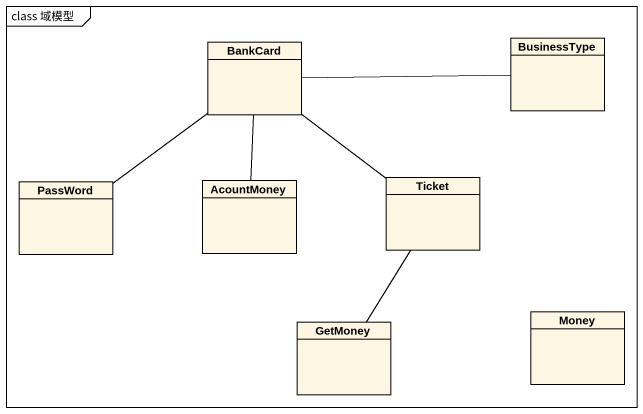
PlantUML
@startuml
mainframe class 域模型
hide circle
hide empty members
class BankCard
class BusinessType
class PassWord
class AcountMoney
class Ticket
class GetMoney
class Money
BankCard -right- BusinessType
BankCard -- AcountMoney
BankCard -- Ticket
PassWord -up- BankCard
GetMoney -up- Ticket
@enduml
